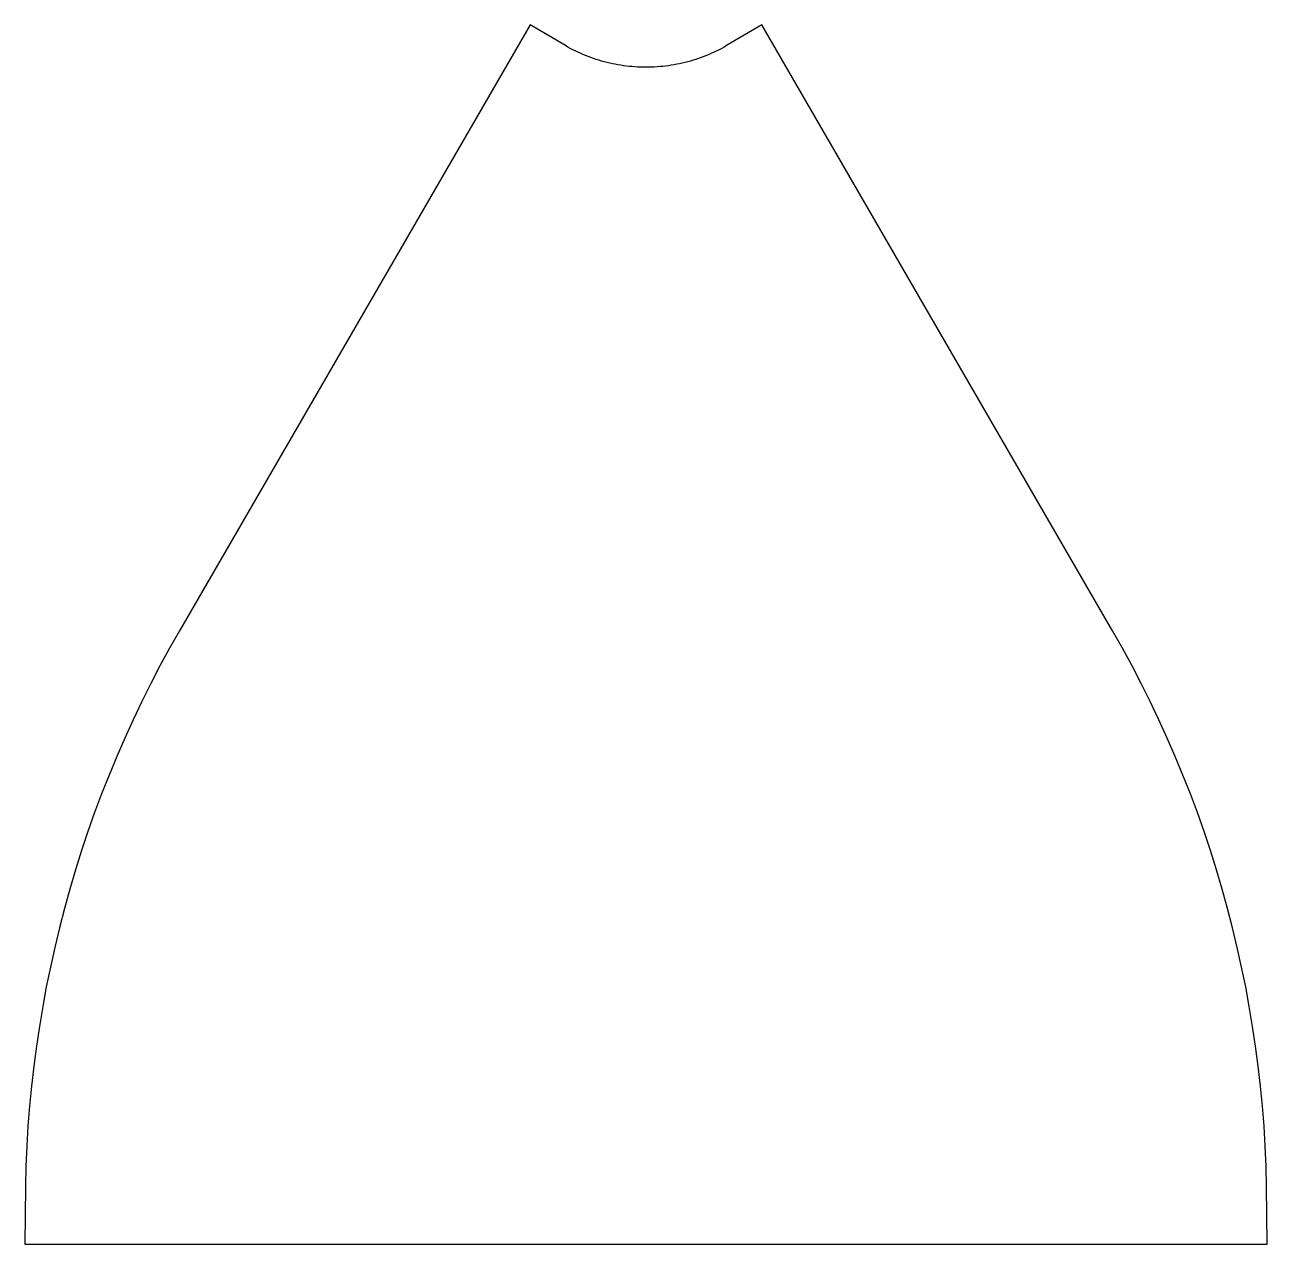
# Model space of a CAD drawing. Extents: x -99 to 99, y 0 to 195.
import ezdxf

# ---------------------------------------------------------------- set-up
doc = ezdxf.new("R2010")
doc.units = 0
doc.layers.get('0').update_dxf_attribs({"linetype": 'CONTINUOUS'})

msp = doc.modelspace()

# ---------------------------------------------------------------- linework, layer by layer
msp.add_lwpolyline([(99.0681, 9.20776), (98.9841, 12.4145), (98.8442, 15.6194), (98.6484, 18.8213), (98.3967, 22.0192), (98.0892, 25.2124), (97.7261, 28.3996), (97.3074, 31.58), (96.8332, 34.7527), (96.3038, 37.9166), (95.7192, 41.0707), (95.0796, 44.2142), (94.3853, 47.3461), (93.6364, 50.4653), (92.8332, 53.571), (91.976, 56.6622), (91.0649, 59.738), (90.1003, 62.7974), (89.0824, 65.8395), (88.0116, 68.8634), (86.8882, 71.8681), (85.7125, 74.8528), (84.4849, 77.8165), (83.2057, 80.7583), (81.8754, 83.6773), (80.4944, 86.5727), (79.0631, 89.4436), (77.5818, 92.289), (76.0512, 95.1081), (74.4825, 97.8807), (18.5041, 194.552), (12.8749, 191.236), (12.4837, 191.015), (12.0888, 190.8), (11.6902, 190.593), (11.288, 190.392), (10.8823, 190.199), (10.4734, 190.012), (10.0612, 189.833), (9.64603, 189.661), (9.22789, 189.496), (8.80694, 189.339), (8.38331, 189.189), (7.95712, 189.046), (7.5285, 188.911), (7.0976, 188.784), (6.66453, 188.663), (6.22943, 188.551), (5.79244, 188.446), (5.35368, 188.349), (4.91329, 188.259), (4.4714, 188.177), (4.02815, 188.103), (3.58368, 188.037), (3.13811, 187.978), (2.69158, 187.927), (2.24424, 187.884), (1.79621, 187.849), (1.34764, 187.821), (0.89865, 187.802), (0.44939, 187.79), (0, 187.786), (-0.44939, 187.79), (-0.89865, 187.802), (-1.34764, 187.821), (-1.79621, 187.849), (-2.24424, 187.884), (-2.69158, 187.927), (-3.13811, 187.978), (-3.58368, 188.037), (-4.02815, 188.103), (-4.4714, 188.177), (-4.91329, 188.259), (-5.35368, 188.349), (-5.79244, 188.446), (-6.22943, 188.551), (-6.66453, 188.663), (-7.0976, 188.784), (-7.5285, 188.911), (-7.95712, 189.046), (-8.38331, 189.189), (-8.80694, 189.339), (-9.22789, 189.496), (-9.64603, 189.661), (-10.0612, 189.833), (-10.4734, 190.012), (-10.8823, 190.199), (-11.288, 190.392), (-11.6902, 190.593), (-12.0888, 190.8), (-12.4837, 191.015), (-12.8749, 191.236), (-18.5041, 194.552), (-74.4825, 97.8807), (-76.0512, 95.1081), (-77.5818, 92.289), (-79.0631, 89.4436), (-80.4944, 86.5727), (-81.8754, 83.6773), (-83.2057, 80.7583), (-84.4849, 77.8165), (-85.7125, 74.8528), (-86.8882, 71.8681), (-88.0116, 68.8634), (-89.0824, 65.8395), (-90.1003, 62.7974), (-91.0649, 59.738), (-91.976, 56.6622), (-92.8332, 53.571), (-93.6364, 50.4653), (-94.3853, 47.3461), (-95.0796, 44.2142), (-95.7192, 41.0707), (-96.3038, 37.9166), (-96.8332, 34.7527), (-97.3074, 31.58), (-97.7261, 28.3996), (-98.0892, 25.2124), (-98.3967, 22.0192), (-98.6484, 18.8213), (-98.8442, 15.6194), (-98.9841, 12.4145), (-99.0681, 9.20776), (-99.1485, 0), (99.1485, 0)], close=True)

doc.saveas('drawing.dxf')
